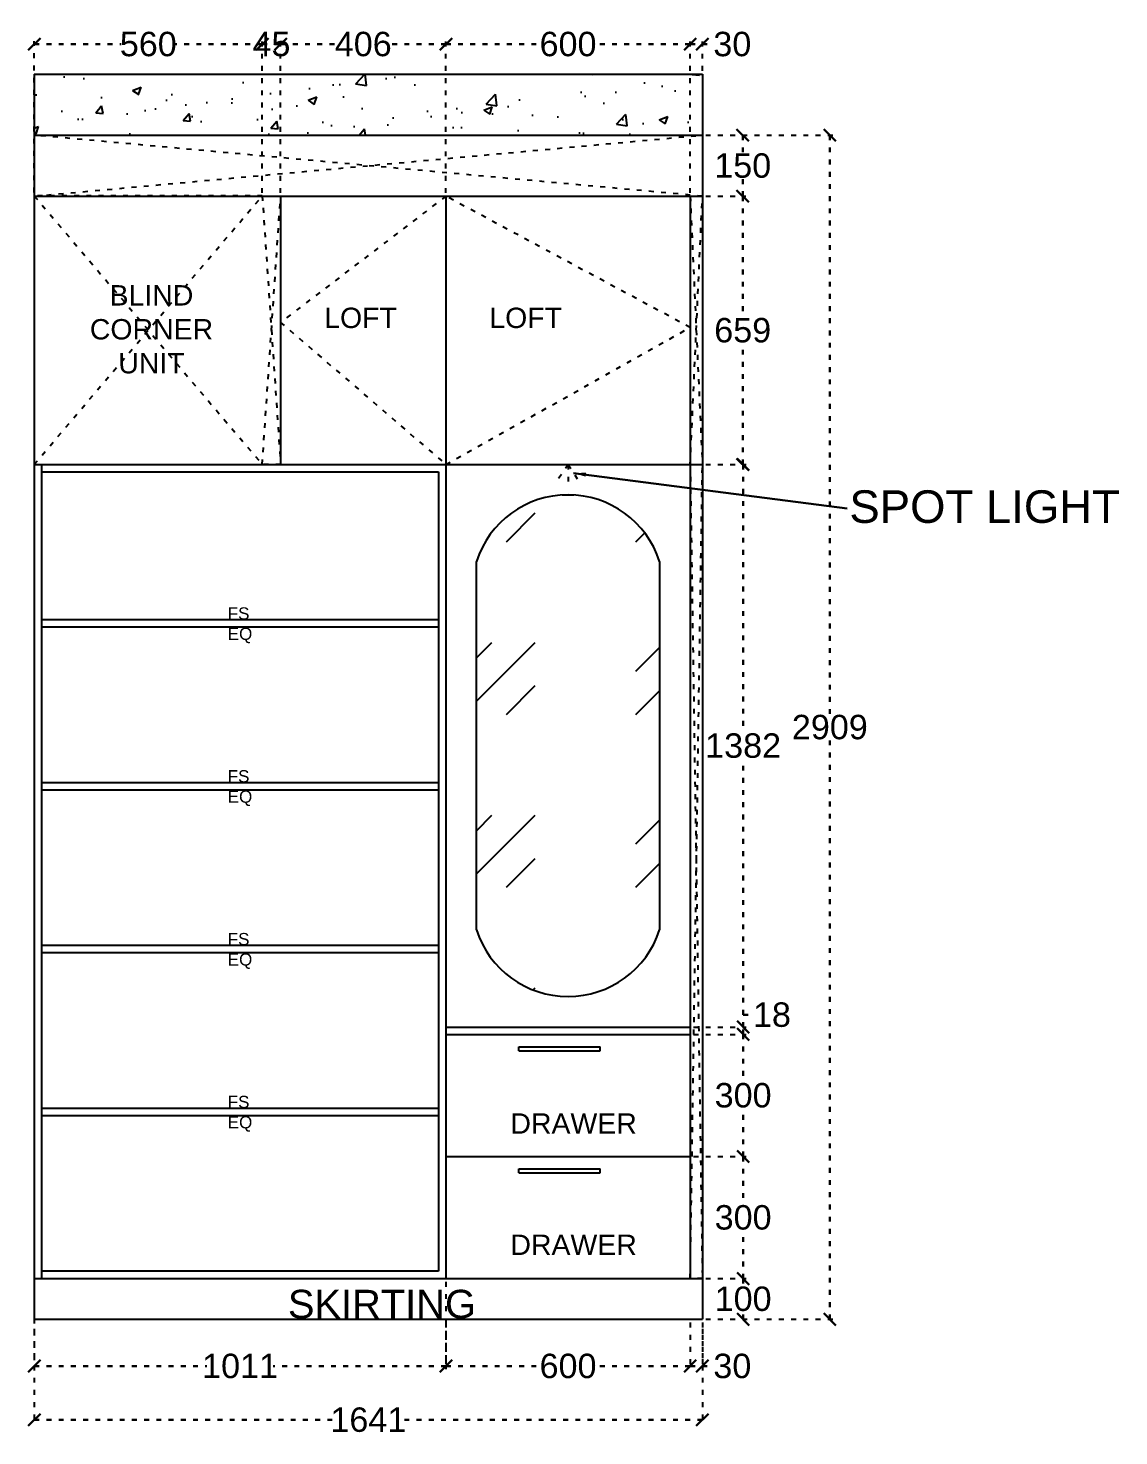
# Model space of a CAD drawing. Header units: millimetres. Extents: x 220712 to 1505573, y -354410 to 241923.
# Drawn here: x 229732 to 232410, y 80852 to 84310 of the extents above; entities that cross this region are included whole.
import ezdxf

# ---------------------------------------------------------------- set-up
doc = ezdxf.new("R2010")
doc.units = ezdxf.units.MM
doc.header["$MEASUREMENT"] = 0
doc.linetypes.add('ACAD_ISO03W100', pattern=[30, 12, -18])
doc.layers.add('Walls', color=253, linetype='Continuous')
doc.layers.add('Words', color=7, linetype='Continuous')
doc.styles.get("Standard").update_dxf_attribs({"font": 'arial.ttf'})
doc.dimstyles.get("Standard").update_dxf_attribs({"dimtxt": 60, "dimasz": 30, "dimexe": 7.75, "dimexo": 8.13, "dimgap": 0.63, "dimtad": 0, "dimtih": 1, "dimtoh": 1, "dimdec": 0, "dimzin": 0, "dimtxsty": 'Standard', "dimblk": 'OBLIQUE', "dimcen": 2.25, "dimclrd": 1, "dimclre": 1, "dimclrt": 1, "dimadec": 0, "dimazin": 0, "dimtfac": 1, "dimtdec": 0, "dimtofl": 0, "dimtmove": 0, "dimatfit": 3, "dimfxl": 1, "dimtolj": 1, "dimtzin": 0, "dimlwd": 30, "dimarcsym": 0})

# ---------------------------------------------------------------- blocks, each defined once
blk = doc.blocks.new('_Oblique')
at = {"color": 0, "linetype": 'ByBlock', "lineweight": -2}
blk.add_line((-0.5, -0.5), (0.5, 0.5), dxfattribs=at)
blk = doc.blocks.new('*D1611')
at = {"layer": 'Defpoints', "color": 0, "linetype": 'ACAD_ISO03W100', "transparency": 16777216}
for p in [(230757.5, 81138), (231357.5, 81138), (230757.5, 81023)]:
    blk.add_point(p, dxfattribs=at)
at = {"layer": 'Walls', "color": 1, "linetype": 'ACAD_ISO03W100', "lineweight": -2, "transparency": 16777216}
for p, q in [((230757.5, 81129.9), (230757.5, 81015.2)), ((231357.5, 81129.9), (231357.5, 81015.2))]:
    blk.add_line(p, q, dxfattribs=at)
at = {"layer": 'Walls', "color": 1, "linetype": 'ACAD_ISO03W100', "lineweight": 30, "transparency": 16777216}
for p, q in [((230757.5, 81023), (230990.5, 81023)), ((231357.5, 81023), (231124.5, 81023))]:
    blk.add_line(p, q, dxfattribs=at)
at = {"layer": 'Walls', "color": 1, "linetype": 'ACAD_ISO03W100', "lineweight": 30, "transparency": 16777216, "xscale": 30, "yscale": 30, "zscale": 30, "rotation": 180}
blk.add_blockref('_Oblique', (230757.5, 81023), dxfattribs=at)
at = {"layer": 'Walls', "color": 1, "linetype": 'ACAD_ISO03W100', "lineweight": 30, "transparency": 16777216, "xscale": 30, "yscale": 30, "zscale": 30}
blk.add_blockref('_Oblique', (231357.5, 81023), dxfattribs=at)
at = {"layer": 'Walls', "color": 1, "linetype": 'ACAD_ISO03W100', "transparency": 16777216, "insert": (231057.5, 81023), "char_height": 60, "attachment_point": 5}
blk.add_mtext('\\A1;600', dxfattribs=at)
blk = doc.blocks.new('*D1624')
at = {"layer": 'Defpoints', "color": 0, "linetype": 'ACAD_ISO03W100', "transparency": 16777216}
for p in [(231357.5, 81138), (231387.5, 81138), (231387.5, 81023)]:
    blk.add_point(p, dxfattribs=at)
at = {"layer": 'Walls', "color": 1, "linetype": 'ACAD_ISO03W100', "lineweight": -2, "transparency": 16777216}
for p, q in [((231357.5, 81129.9), (231357.5, 81015.2)), ((231387.5, 81129.9), (231387.5, 81015.2))]:
    blk.add_line(p, q, dxfattribs=at)
at = {"layer": 'Walls', "color": 1, "linetype": 'ACAD_ISO03W100', "lineweight": 30, "transparency": 16777216}
for p, q in [((231357.5, 81023), (231387.5, 81023)), ((231387.5, 81023), (231417.5, 81023))]:
    blk.add_line(p, q, dxfattribs=at)
at = {"layer": 'Walls', "color": 1, "linetype": 'ACAD_ISO03W100', "lineweight": 30, "transparency": 16777216, "xscale": 30, "yscale": 30, "zscale": 30, "rotation": 180}
blk.add_blockref('_Oblique', (231357.5, 81023), dxfattribs=at)
at = {"layer": 'Walls', "color": 1, "linetype": 'ACAD_ISO03W100', "lineweight": 30, "transparency": 16777216, "xscale": 30, "yscale": 30, "zscale": 30}
blk.add_blockref('_Oblique', (231387.5, 81023), dxfattribs=at)
at = {"layer": 'Walls', "color": 1, "linetype": 'ACAD_ISO03W100', "transparency": 16777216, "insert": (231461, 81023), "char_height": 60, "attachment_point": 5}
blk.add_mtext('\\A1;30', dxfattribs=at)
blk = doc.blocks.new('*D1625')
at = {"layer": 'Defpoints', "color": 0, "linetype": 'ACAD_ISO03W100', "transparency": 16777216}
for p in [(229746.5, 81238), (230757.5, 81238), (229746.5, 81023)]:
    blk.add_point(p, dxfattribs=at)
at = {"layer": 'Walls', "color": 1, "linetype": 'ACAD_ISO03W100', "lineweight": -2, "transparency": 16777216}
for p, q in [((229746.5, 81229.9), (229746.5, 81015.2)), ((230757.5, 81229.9), (230757.5, 81015.2))]:
    blk.add_line(p, q, dxfattribs=at)
at = {"layer": 'Walls', "color": 1, "linetype": 'ACAD_ISO03W100', "lineweight": 30, "transparency": 16777216}
for p, q in [((229746.5, 81023), (230170.4, 81023)), ((230757.5, 81023), (230333.6, 81023))]:
    blk.add_line(p, q, dxfattribs=at)
at = {"layer": 'Walls', "color": 1, "linetype": 'ACAD_ISO03W100', "lineweight": 30, "transparency": 16777216, "xscale": 30, "yscale": 30, "zscale": 30, "rotation": 180}
blk.add_blockref('_Oblique', (229746.5, 81023), dxfattribs=at)
at = {"layer": 'Walls', "color": 1, "linetype": 'ACAD_ISO03W100', "lineweight": 30, "transparency": 16777216, "xscale": 30, "yscale": 30, "zscale": 30}
blk.add_blockref('_Oblique', (230757.5, 81023), dxfattribs=at)
at = {"layer": 'Walls', "color": 1, "linetype": 'ACAD_ISO03W100', "transparency": 16777216, "insert": (230252, 81023), "char_height": 60, "attachment_point": 5}
blk.add_mtext('\\A1;1011', dxfattribs=at)
blk = doc.blocks.new('*D1619')
at = {"layer": 'Defpoints', "color": 0, "linetype": 'ACAD_ISO03W100', "transparency": 16777216}
for p in [(231357.5, 81538), (231487.5, 81538), (231357.5, 81238)]:
    blk.add_point(p, dxfattribs=at)
at = {"layer": 'Walls', "color": 1, "linetype": 'ACAD_ISO03W100', "lineweight": -2, "transparency": 16777216}
for p, q in [((231365.6, 81538), (231495.3, 81538)), ((231365.6, 81238), (231495.3, 81238))]:
    blk.add_line(p, q, dxfattribs=at)
at = {"layer": 'Walls', "color": 1, "linetype": 'ACAD_ISO03W100', "lineweight": 30, "transparency": 16777216}
for p, q in [((231487.5, 81538), (231487.5, 81419.3)), ((231487.5, 81238), (231487.5, 81356.7))]:
    blk.add_line(p, q, dxfattribs=at)
at = {"layer": 'Walls', "color": 1, "linetype": 'ACAD_ISO03W100', "lineweight": 30, "transparency": 16777216, "xscale": 30, "yscale": 30, "zscale": 30}
for p, rotation in [((231487.5, 81538), 90), ((231487.5, 81238), 270)]:
    blk.add_blockref('_Oblique', p, dxfattribs=dict(at, rotation=rotation))
at = {"layer": 'Walls', "color": 1, "linetype": 'ACAD_ISO03W100', "transparency": 16777216, "insert": (231487.5, 81388), "char_height": 60, "attachment_point": 5}
blk.add_mtext('\\A1;300', dxfattribs=at)
blk = doc.blocks.new('*D1620')
at = {"layer": 'Defpoints', "color": 0, "linetype": 'ACAD_ISO03W100', "transparency": 16777216}
for p in [(231357.5, 81838), (231487.5, 81838), (231357.5, 81538)]:
    blk.add_point(p, dxfattribs=at)
at = {"layer": 'Walls', "color": 1, "linetype": 'ACAD_ISO03W100', "lineweight": -2, "transparency": 16777216}
for p, q in [((231365.6, 81838), (231495.3, 81838)), ((231365.6, 81538), (231495.3, 81538))]:
    blk.add_line(p, q, dxfattribs=at)
at = {"layer": 'Walls', "color": 1, "linetype": 'ACAD_ISO03W100', "lineweight": 30, "transparency": 16777216}
for p, q in [((231487.5, 81838), (231487.5, 81719.3)), ((231487.5, 81538), (231487.5, 81656.7))]:
    blk.add_line(p, q, dxfattribs=at)
at = {"layer": 'Walls', "color": 1, "linetype": 'ACAD_ISO03W100', "lineweight": 30, "transparency": 16777216, "xscale": 30, "yscale": 30, "zscale": 30}
for p, rotation in [((231487.5, 81838), 90), ((231487.5, 81538), 270)]:
    blk.add_blockref('_Oblique', p, dxfattribs=dict(at, rotation=rotation))
at = {"layer": 'Walls', "color": 1, "linetype": 'ACAD_ISO03W100', "transparency": 16777216, "insert": (231487.5, 81688), "char_height": 60, "attachment_point": 5}
blk.add_mtext('\\A1;300', dxfattribs=at)
blk = doc.blocks.new('*D1621')
at = {"layer": 'Defpoints', "color": 0, "linetype": 'ACAD_ISO03W100', "transparency": 16777216}
for p in [(231357.5, 81856), (231357.5, 81838), (231487.5, 81856)]:
    blk.add_point(p, dxfattribs=at)
at = {"layer": 'Walls', "color": 1, "linetype": 'ACAD_ISO03W100', "lineweight": 30, "transparency": 16777216}
for p, q in [((231487.5, 81856), (231487.5, 81886)), ((231487.5, 81886), (231517.5, 81886)), ((231487.5, 81838), (231487.5, 81856))]:
    blk.add_line(p, q, dxfattribs=at)
at = {"layer": 'Walls', "color": 1, "linetype": 'ACAD_ISO03W100', "lineweight": -2, "transparency": 16777216}
for p, q in [((231365.6, 81856), (231495.3, 81856)), ((231365.6, 81838), (231495.3, 81838))]:
    blk.add_line(p, q, dxfattribs=at)
at = {"layer": 'Walls', "color": 1, "linetype": 'ACAD_ISO03W100', "lineweight": 30, "transparency": 16777216, "xscale": 30, "yscale": 30, "zscale": 30}
for p, rotation in [((231487.5, 81856), 90), ((231487.5, 81838), 270)]:
    blk.add_blockref('_Oblique', p, dxfattribs=dict(at, rotation=rotation))
at = {"layer": 'Walls', "color": 1, "linetype": 'ACAD_ISO03W100', "transparency": 16777216, "insert": (231558.3, 81886), "char_height": 60, "attachment_point": 5}
blk.add_mtext('\\A1;18', dxfattribs=at)
blk = doc.blocks.new('*D1622')
at = {"layer": 'Defpoints', "color": 0, "linetype": 'ACAD_ISO03W100', "transparency": 16777216}
for p in [(231357.5, 83238), (231487.5, 83238), (231357.5, 81856)]:
    blk.add_point(p, dxfattribs=at)
at = {"layer": 'Walls', "color": 1, "linetype": 'ACAD_ISO03W100', "lineweight": -2, "transparency": 16777216}
for p, q in [((231365.6, 83238), (231495.3, 83238)), ((231365.6, 81856), (231495.3, 81856))]:
    blk.add_line(p, q, dxfattribs=at)
at = {"layer": 'Walls', "color": 1, "linetype": 'ACAD_ISO03W100', "lineweight": 30, "transparency": 16777216}
for p, q in [((231487.5, 83238), (231487.5, 82578.3)), ((231487.5, 81856), (231487.5, 82515.7))]:
    blk.add_line(p, q, dxfattribs=at)
at = {"layer": 'Walls', "color": 1, "linetype": 'ACAD_ISO03W100', "lineweight": 30, "transparency": 16777216, "xscale": 30, "yscale": 30, "zscale": 30}
for p, rotation in [((231487.5, 83238), 90), ((231487.5, 81856), 270)]:
    blk.add_blockref('_Oblique', p, dxfattribs=dict(at, rotation=rotation))
at = {"layer": 'Walls', "color": 1, "linetype": 'ACAD_ISO03W100', "transparency": 16777216, "insert": (231487.5, 82547), "char_height": 60, "attachment_point": 5}
blk.add_mtext('\\A1;1382', dxfattribs=at)
blk = doc.blocks.new('*D1623')
at = {"layer": 'Defpoints', "color": 0, "linetype": 'ACAD_ISO03W100', "transparency": 16777216}
for p in [(231387.5, 83897), (231486.5, 83897), (231387.5, 83238)]:
    blk.add_point(p, dxfattribs=at)
at = {"layer": 'Walls', "color": 1, "linetype": 'ACAD_ISO03W100', "lineweight": -2, "transparency": 16777216}
for p, q in [((231395.6, 83897), (231494.3, 83897)), ((231395.6, 83238), (231494.3, 83238))]:
    blk.add_line(p, q, dxfattribs=at)
at = {"layer": 'Walls', "color": 1, "linetype": 'ACAD_ISO03W100', "lineweight": 30, "transparency": 16777216}
for p, q in [((231486.5, 83897), (231486.5, 83598.8)), ((231486.5, 83238), (231486.5, 83536.2))]:
    blk.add_line(p, q, dxfattribs=at)
at = {"layer": 'Walls', "color": 1, "linetype": 'ACAD_ISO03W100', "lineweight": 30, "transparency": 16777216, "xscale": 30, "yscale": 30, "zscale": 30}
for p, rotation in [((231486.5, 83897), 90), ((231486.5, 83238), 270)]:
    blk.add_blockref('_Oblique', p, dxfattribs=dict(at, rotation=rotation))
at = {"layer": 'Walls', "color": 1, "linetype": 'ACAD_ISO03W100', "transparency": 16777216, "insert": (231486.5, 83567.5), "char_height": 60, "attachment_point": 5}
blk.add_mtext('\\A1;659', dxfattribs=at)
blk = doc.blocks.new('*D1626')
at = {"layer": 'Defpoints', "color": 0, "linetype": 'ACAD_ISO03W100', "transparency": 16777216}
for p in [(231387.5, 84047), (231486.5, 84047), (231387.5, 83897)]:
    blk.add_point(p, dxfattribs=at)
at = {"layer": 'Walls', "color": 1, "linetype": 'ACAD_ISO03W100', "lineweight": -2, "transparency": 16777216}
for p, q in [((231395.6, 84047), (231494.3, 84047)), ((231395.6, 83897), (231494.3, 83897))]:
    blk.add_line(p, q, dxfattribs=at)
at = {"layer": 'Walls', "color": 1, "linetype": 'ACAD_ISO03W100', "lineweight": 30, "transparency": 16777216}
for p, q in [((231486.5, 84047), (231486.5, 84003.3)), ((231486.5, 83897), (231486.5, 83940.7))]:
    blk.add_line(p, q, dxfattribs=at)
at = {"layer": 'Walls', "color": 1, "linetype": 'ACAD_ISO03W100', "lineweight": 30, "transparency": 16777216, "xscale": 30, "yscale": 30, "zscale": 30}
for p, rotation in [((231486.5, 84047), 90), ((231486.5, 83897), 270)]:
    blk.add_blockref('_Oblique', p, dxfattribs=dict(at, rotation=rotation))
at = {"layer": 'Walls', "color": 1, "linetype": 'ACAD_ISO03W100', "transparency": 16777216, "insert": (231486.5, 83972), "char_height": 60, "attachment_point": 5}
blk.add_mtext('\\A1;150', dxfattribs=at)
blk = doc.blocks.new('*D1612')
at = {"layer": 'Defpoints', "color": 0, "linetype": 'ACAD_ISO03W100', "transparency": 16777216}
for p in [(229746.5, 81122.6), (231387.5, 81122.6), (231387.5, 80891)]:
    blk.add_point(p, dxfattribs=at)
at = {"layer": 'Walls', "color": 1, "linetype": 'ACAD_ISO03W100', "lineweight": -2, "transparency": 16777216}
for p, q in [((229746.5, 81114.4), (229746.5, 80883.2)), ((231387.5, 81114.4), (231387.5, 80883.2))]:
    blk.add_line(p, q, dxfattribs=at)
at = {"layer": 'Walls', "color": 1, "linetype": 'ACAD_ISO03W100', "lineweight": 30, "transparency": 16777216}
for p, q in [((229746.5, 80891), (230485.4, 80891)), ((231387.5, 80891), (230648.6, 80891))]:
    blk.add_line(p, q, dxfattribs=at)
at = {"layer": 'Walls', "color": 1, "linetype": 'ACAD_ISO03W100', "lineweight": 30, "transparency": 16777216, "xscale": 30, "yscale": 30, "zscale": 30, "rotation": 180}
blk.add_blockref('_Oblique', (229746.5, 80891), dxfattribs=at)
at = {"layer": 'Walls', "color": 1, "linetype": 'ACAD_ISO03W100', "lineweight": 30, "transparency": 16777216, "xscale": 30, "yscale": 30, "zscale": 30}
blk.add_blockref('_Oblique', (231387.5, 80891), dxfattribs=at)
at = {"layer": 'Walls', "color": 1, "linetype": 'ACAD_ISO03W100', "transparency": 16777216, "insert": (230567, 80891), "char_height": 60, "attachment_point": 5}
blk.add_mtext('\\A1;1641', dxfattribs=at)
blk = doc.blocks.new('*D1627')
at = {"layer": 'Defpoints', "color": 0, "linetype": 'ACAD_ISO03W100', "transparency": 16777216}
for p in [(231387.5, 81238), (231487.5, 81238), (231387.5, 81138)]:
    blk.add_point(p, dxfattribs=at)
at = {"layer": 'Walls', "color": 1, "linetype": 'ACAD_ISO03W100', "lineweight": -2, "transparency": 16777216}
for p, q in [((231395.6, 81238), (231495.3, 81238)), ((231395.6, 81138), (231495.3, 81138))]:
    blk.add_line(p, q, dxfattribs=at)
at = {"layer": 'Walls', "color": 1, "linetype": 'ACAD_ISO03W100', "lineweight": 30, "transparency": 16777216}
for p, q in [((231487.5, 81238), (231487.5, 81219.3)), ((231487.5, 81138), (231487.5, 81156.7))]:
    blk.add_line(p, q, dxfattribs=at)
at = {"layer": 'Walls', "color": 1, "linetype": 'ACAD_ISO03W100', "lineweight": 30, "transparency": 16777216, "xscale": 30, "yscale": 30, "zscale": 30}
for p, rotation in [((231487.5, 81238), 90), ((231487.5, 81138), 270)]:
    blk.add_blockref('_Oblique', p, dxfattribs=dict(at, rotation=rotation))
at = {"layer": 'Walls', "color": 1, "linetype": 'ACAD_ISO03W100', "transparency": 16777216, "insert": (231487.5, 81188), "char_height": 60, "attachment_point": 5}
blk.add_mtext('\\A1;100', dxfattribs=at)
blk = doc.blocks.new('*D1613')
at = {"layer": 'Defpoints', "color": 0, "linetype": 'ACAD_ISO03W100', "transparency": 16777216}
for p in [(231387.5, 84047), (231700.5, 84047), (231387.5, 81138)]:
    blk.add_point(p, dxfattribs=at)
at = {"layer": 'Walls', "color": 1, "linetype": 'ACAD_ISO03W100', "lineweight": -2, "transparency": 16777216}
for p, q in [((231395.6, 84047), (231708.3, 84047)), ((231395.6, 81138), (231708.3, 81138))]:
    blk.add_line(p, q, dxfattribs=at)
at = {"layer": 'Walls', "color": 1, "linetype": 'ACAD_ISO03W100', "lineweight": 30, "transparency": 16777216}
for p, q in [((231700.5, 84047), (231700.5, 82623.8)), ((231700.5, 81138), (231700.5, 82561.2))]:
    blk.add_line(p, q, dxfattribs=at)
at = {"layer": 'Walls', "color": 1, "linetype": 'ACAD_ISO03W100', "lineweight": 30, "transparency": 16777216, "xscale": 30, "yscale": 30, "zscale": 30}
for p, rotation in [((231700.5, 84047), 90), ((231700.5, 81138), 270)]:
    blk.add_blockref('_Oblique', p, dxfattribs=dict(at, rotation=rotation))
at = {"layer": 'Walls', "color": 1, "linetype": 'ACAD_ISO03W100', "transparency": 16777216, "insert": (231700.5, 82592.5), "char_height": 60, "attachment_point": 5}
blk.add_mtext('\\A1;2909', dxfattribs=at)
blk = doc.blocks.new('*D1614')
at = {"layer": 'Defpoints', "color": 0, "linetype": 'ACAD_ISO03W100', "transparency": 16777216}
for p in [(230306.6, 84270.5), (229746.5, 83898), (230306.6, 83897)]:
    blk.add_point(p, dxfattribs=at)
at = {"layer": 'Walls', "color": 1, "linetype": 'ACAD_ISO03W100', "lineweight": -2, "transparency": 16777216}
for p, q in [((229746.5, 83906.1), (229746.5, 84278.2)), ((230306.6, 83905.1), (230306.6, 84278.2))]:
    blk.add_line(p, q, dxfattribs=at)
at = {"layer": 'Walls', "color": 1, "linetype": 'ACAD_ISO03W100', "lineweight": 30, "transparency": 16777216}
for p, q in [((229746.5, 84270.5), (229959.7, 84270.5)), ((230306.6, 84270.5), (230093.3, 84270.5))]:
    blk.add_line(p, q, dxfattribs=at)
at = {"layer": 'Walls', "color": 1, "linetype": 'ACAD_ISO03W100', "lineweight": 30, "transparency": 16777216, "xscale": 30, "yscale": 30, "zscale": 30, "rotation": 180}
blk.add_blockref('_Oblique', (229746.5, 84270.5), dxfattribs=at)
at = {"layer": 'Walls', "color": 1, "linetype": 'ACAD_ISO03W100', "lineweight": 30, "transparency": 16777216, "xscale": 30, "yscale": 30, "zscale": 30}
blk.add_blockref('_Oblique', (230306.6, 84270.5), dxfattribs=at)
at = {"layer": 'Walls', "color": 1, "linetype": 'ACAD_ISO03W100', "transparency": 16777216, "insert": (230026.5, 84270.5), "char_height": 60, "attachment_point": 5}
blk.add_mtext('\\A1;560', dxfattribs=at)
blk = doc.blocks.new('*D1615')
at = {"layer": 'Defpoints', "color": 0, "linetype": 'ACAD_ISO03W100', "transparency": 16777216}
for p in [(230351.5, 84270.5), (230306.6, 83897), (230351.5, 83897)]:
    blk.add_point(p, dxfattribs=at)
at = {"layer": 'Walls', "color": 1, "linetype": 'ACAD_ISO03W100', "lineweight": -2, "transparency": 16777216}
for p, q in [((230306.6, 83905.1), (230306.6, 84278.2)), ((230351.5, 83905.1), (230351.5, 84278.2))]:
    blk.add_line(p, q, dxfattribs=at)
at = {"layer": 'Walls', "color": 1, "linetype": 'ACAD_ISO03W100', "lineweight": 30, "transparency": 16777216}
blk.add_line((230306.6, 84270.5), (230351.5, 84270.5), dxfattribs=at)
at = {"layer": 'Walls', "color": 1, "linetype": 'ACAD_ISO03W100', "lineweight": 30, "transparency": 16777216, "xscale": 30, "yscale": 30, "zscale": 30, "rotation": 180}
blk.add_blockref('_Oblique', (230306.6, 84270.5), dxfattribs=at)
at = {"layer": 'Walls', "color": 1, "linetype": 'ACAD_ISO03W100', "lineweight": 30, "transparency": 16777216, "xscale": 30, "yscale": 30, "zscale": 30}
blk.add_blockref('_Oblique', (230351.5, 84270.5), dxfattribs=at)
at = {"layer": 'Walls', "color": 1, "linetype": 'ACAD_ISO03W100', "transparency": 16777216, "insert": (230329, 84270.5), "char_height": 60, "attachment_point": 5}
blk.add_mtext('\\A1;45', dxfattribs=at)
blk = doc.blocks.new('*D1616')
at = {"layer": 'Defpoints', "color": 0, "linetype": 'ACAD_ISO03W100', "transparency": 16777216}
for p in [(230757.5, 84270.5), (230351.5, 83897), (230757.5, 83897)]:
    blk.add_point(p, dxfattribs=at)
at = {"layer": 'Walls', "color": 1, "linetype": 'ACAD_ISO03W100', "lineweight": -2, "transparency": 16777216}
for p, q in [((230351.5, 83905.1), (230351.5, 84278.2)), ((230757.5, 83905.1), (230757.5, 84278.2))]:
    blk.add_line(p, q, dxfattribs=at)
at = {"layer": 'Walls', "color": 1, "linetype": 'ACAD_ISO03W100', "lineweight": 30, "transparency": 16777216}
for p, q in [((230351.5, 84270.5), (230486.4, 84270.5)), ((230757.5, 84270.5), (230622.6, 84270.5))]:
    blk.add_line(p, q, dxfattribs=at)
at = {"layer": 'Walls', "color": 1, "linetype": 'ACAD_ISO03W100', "lineweight": 30, "transparency": 16777216, "xscale": 30, "yscale": 30, "zscale": 30, "rotation": 180}
blk.add_blockref('_Oblique', (230351.5, 84270.5), dxfattribs=at)
at = {"layer": 'Walls', "color": 1, "linetype": 'ACAD_ISO03W100', "lineweight": 30, "transparency": 16777216, "xscale": 30, "yscale": 30, "zscale": 30}
blk.add_blockref('_Oblique', (230757.5, 84270.5), dxfattribs=at)
at = {"layer": 'Walls', "color": 1, "linetype": 'ACAD_ISO03W100', "transparency": 16777216, "insert": (230554.5, 84270.5), "char_height": 60, "attachment_point": 5}
blk.add_mtext('\\A1;406', dxfattribs=at)
blk = doc.blocks.new('*D1617')
at = {"layer": 'Defpoints', "color": 0, "linetype": 'ACAD_ISO03W100', "transparency": 16777216}
for p in [(231357.5, 84270.5), (230757.5, 83897), (231357.5, 83897)]:
    blk.add_point(p, dxfattribs=at)
at = {"layer": 'Walls', "color": 1, "linetype": 'ACAD_ISO03W100', "lineweight": -2, "transparency": 16777216}
for p, q in [((230757.5, 83905.1), (230757.5, 84278.2)), ((231357.5, 83905.1), (231357.5, 84278.2))]:
    blk.add_line(p, q, dxfattribs=at)
at = {"layer": 'Walls', "color": 1, "linetype": 'ACAD_ISO03W100', "lineweight": 30, "transparency": 16777216}
for p, q in [((230757.5, 84270.5), (230990.5, 84270.5)), ((231357.5, 84270.5), (231124.5, 84270.5))]:
    blk.add_line(p, q, dxfattribs=at)
at = {"layer": 'Walls', "color": 1, "linetype": 'ACAD_ISO03W100', "lineweight": 30, "transparency": 16777216, "xscale": 30, "yscale": 30, "zscale": 30, "rotation": 180}
blk.add_blockref('_Oblique', (230757.5, 84270.5), dxfattribs=at)
at = {"layer": 'Walls', "color": 1, "linetype": 'ACAD_ISO03W100', "lineweight": 30, "transparency": 16777216, "xscale": 30, "yscale": 30, "zscale": 30}
blk.add_blockref('_Oblique', (231357.5, 84270.5), dxfattribs=at)
at = {"layer": 'Walls', "color": 1, "linetype": 'ACAD_ISO03W100', "transparency": 16777216, "insert": (231057.5, 84270.5), "char_height": 60, "attachment_point": 5}
blk.add_mtext('\\A1;600', dxfattribs=at)
blk = doc.blocks.new('*D1618')
at = {"layer": 'Defpoints', "color": 0, "linetype": 'ACAD_ISO03W100', "transparency": 16777216}
for p in [(231387.5, 84270.5), (231357.5, 84197), (231387.5, 84197)]:
    blk.add_point(p, dxfattribs=at)
at = {"layer": 'Walls', "color": 1, "linetype": 'ACAD_ISO03W100', "lineweight": -2, "transparency": 16777216}
for p, q in [((231357.5, 84205.1), (231357.5, 84278.2)), ((231387.5, 84205.1), (231387.5, 84278.2))]:
    blk.add_line(p, q, dxfattribs=at)
at = {"layer": 'Walls', "color": 1, "linetype": 'ACAD_ISO03W100', "lineweight": 30, "transparency": 16777216}
for p, q in [((231357.5, 84270.5), (231387.5, 84270.5)), ((231387.5, 84270.5), (231417.5, 84270.5))]:
    blk.add_line(p, q, dxfattribs=at)
at = {"layer": 'Walls', "color": 1, "linetype": 'ACAD_ISO03W100', "lineweight": 30, "transparency": 16777216, "xscale": 30, "yscale": 30, "zscale": 30, "rotation": 180}
blk.add_blockref('_Oblique', (231357.5, 84270.5), dxfattribs=at)
at = {"layer": 'Walls', "color": 1, "linetype": 'ACAD_ISO03W100', "lineweight": 30, "transparency": 16777216, "xscale": 30, "yscale": 30, "zscale": 30}
blk.add_blockref('_Oblique', (231387.5, 84270.5), dxfattribs=at)
at = {"layer": 'Walls', "color": 1, "linetype": 'ACAD_ISO03W100', "transparency": 16777216, "insert": (231461, 84270.5), "char_height": 60, "attachment_point": 5}
blk.add_mtext('\\A1;30', dxfattribs=at)

msp = doc.modelspace()

# ---------------------------------------------------------------- hatches: boundary and pattern name
at = {"layer": 'Walls', "linetype": 'ACAD_ISO03W100', "true_color": 0xc7c8ca}
h = msp.add_hatch(dxfattribs=at)
h.set_pattern_fill('AR-CONC', color=9, scale=30)
h.set_pattern_definition([(50, (0, -4350.5), (215.17805, -18.82564), [22.5, -247.5]), (355, (0, -4350.5), (-41.6254, 225.65764), [18, -198]), (100.45144, (17.93, -4352.07), (173.55265, 206.832), [19.12206, -210.34263]), (46.1842, (0, -4290.5), (320.1724, -49.65578), [33.75, -371.25]), (96.63564, (26.68, -4294.64), (280.3986, 292.23558), [28.6831, -315.51413]), (351.18416, (0, -4290.5), (280.3986, 292.2356), [27, -297]), (21, (30, -4305.5), (179.07212, -120.78567), [22.5, -247.5]), (326, (30, -4305.5), (72.9946, 217.54501), [18, -198]), (71.45144, (44.92, -4315.57), (252.06671, 96.75935), [19.12206, -210.34263]), (37.5, (0, -4350.5), (3.647957, 99.868156), [0, -195.6, 0, -201, 0, -198.75]), (7.5, (0, -4350.5), (78.92086, 118.323514), [0, -114.6, 0, -191.1, 0, -75.75]), (327.5, (-66.9, -4350.5), (160.14673, -6.766462), [0, -75, 0, -234, 0, -310.5]), (317.5, (-96.9, -4350.5), (174.95585, 30.031495), [0, -97.5, 0, -155.4, 0, -220.5])])
h.paths.add_polyline_path([(229746.5, 84197), (229746.5, 84047), (231387.5, 84047), (231387.5, 84197)])
at = {"layer": 'Walls', "linetype": 'ACAD_ISO03W100', "true_color": 0xadddf7}
h = msp.add_hatch(dxfattribs=at)
h.set_pattern_fill('GOST_GLASS', color=141, scale=50)
h.set_pattern_definition([(45, (0, -4350.5), (424.26407, 0), [250, -350]), (45, (106.07, -4350.5), (424.26407, 0), [100, -500]), (45, (0, -4244.43), (424.26407, 0), [100, -500])])
h.paths.add_polyline_path([(231282.5, 82999.9, 0.308139), (231072, 83163), (231043, 83163, 0.308139), (230832.5, 82999.9), (230832.5, 82094.5, 0.726871), (231282.5, 82094.5)])

# ---------------------------------------------------------------- linework, layer by layer
at = {"layer": 'Walls', "color": 18, "true_color": 0x000000}
for p, q in [((229746.5, 84197), (229746.5, 81138)), ((229746.5, 84197), (231387.5, 84197)), ((231387.5, 84197), (231387.5, 81138)), ((229746.5, 84047), (231387.5, 84047)), ((229746.5, 83897), (231387.5, 83897)), ((229746.5, 81138), (231387.5, 81138))]:
    msp.add_line(p, q, dxfattribs=at)
at = {"layer": 'Walls', "color": 159, "true_color": 0x22346e}
for p, q in [((230351.5, 83898), (230351.5, 83238)), ((230757.5, 83897), (230757.5, 81238)), ((231357.5, 83897), (231357.5, 81238)), ((229746.5, 83238), (231387.5, 83238)), ((229764.5, 83238), (229764.5, 81238)), ((229764.5, 83220), (230739.5, 83220)), ((230739.5, 83220), (230739.5, 81256)), ((231043, 83163), (231072, 83163)), ((230832.5, 82094.5), (230832.5, 82999.9)), ((231282.5, 82999.9), (231282.5, 82094.5)), ((230739.5, 82856), (229764.5, 82856)), ((230739.5, 82856), (229764.5, 82856)), ((230739.5, 82838), (229764.5, 82838)), ((230739.5, 82456), (229764.5, 82456)), ((230739.5, 82456), (229764.5, 82456)), ((230739.5, 82438), (229764.5, 82438)), ((230739.5, 82056), (229764.5, 82056)), ((230739.5, 82056), (229764.5, 82056)), ((230739.5, 82038), (229764.5, 82038)), ((230757.5, 81856), (231357.5, 81856)), ((230757.5, 81838), (231357.5, 81838)), ((230936.5, 81807.5), (231136.5, 81807.5)), ((230936.5, 81797.5), (230936.5, 81807.5)), ((230936.5, 81797.5), (231136.5, 81797.5)), ((231136.5, 81797.5), (231136.5, 81807.5)), ((230739.5, 81656), (229764.5, 81656)), ((230739.5, 81656), (229764.5, 81656)), ((230739.5, 81638), (229764.5, 81638)), ((230757.5, 81538), (231357.5, 81538)), ((230936.5, 81507.5), (231136.5, 81507.5)), ((230936.5, 81497.5), (230936.5, 81507.5)), ((230936.5, 81497.5), (231136.5, 81497.5)), ((231136.5, 81497.5), (231136.5, 81507.5)), ((229746.5, 81238), (231387.5, 81238)), ((230739.5, 81256), (229764.5, 81256))]:
    msp.add_line(p, q, dxfattribs=at)
at = {"layer": 'Walls', "color": 40, "linetype": 'ACAD_ISO03W100', "true_color": 0xf8d731}
for q in [(231058, 83188), (231084.4, 83195.5)]:
    msp.add_line((231058, 83238), q, dxfattribs=at)
at = {"layer": 'Walls', "color": 240, "linetype": 'ACAD_ISO03W100', "true_color": 0xed1f24}
for points in [[(229746.5, 83897), (231387.5, 84047), (231387.5, 83897), (229746.5, 84047)], [(230306.5, 83898), (230351.5, 83238), (230306.5, 83238), (230351.5, 83898)], [(231357.5, 83238), (231387.5, 83897), (231357.5, 83897), (231387.5, 83238)], [(231357.5, 83238), (231387.5, 81238), (231357.5, 81238), (231387.5, 83238)]]:
    msp.add_lwpolyline(points, dxfattribs=at)
at = {"layer": 'Walls', "color": 9, "linetype": 'ACAD_ISO03W100', "true_color": 0xc7c8ca}
for points in [[(229746.5, 83238), (230306.5, 83898), (229746.5, 83898), (230306.5, 83238)], [(230757.5, 83897), (230351.5, 83587.1), (230757.5, 83238), (231357.5, 83574.5), (230757.5, 83897)]]:
    msp.add_lwpolyline(points, dxfattribs=at)
at = {"layer": 'Walls', "color": 40, "linetype": 'ACAD_ISO03W100', "true_color": 0xf8d731}
msp.add_lwpolyline([(231058, 83238), (231029.8, 83196.7)], dxfattribs=at)
at = {"layer": 'Walls', "color": 159, "true_color": 0x22346e}
for centre, start, end in [((231057.5, 82926.9), 17.9753, 162.0246), ((231057.5, 82167.5), 197.9754, 342.0246)]:
    msp.add_arc(centre, 236.5, start, end, dxfattribs=at)

# ---------------------------------------------------------------- texts
at = {"color": 7, "char_height": 50, "attachment_point": 1}
for s, insert in [('\\pxqc;BLIND CORNER \\PUNIT', (229803, 83678.5)), ('\\pxqc;LOFT', (230316.5, 83623.2)), ('\\pxqc;LOFT', (230722, 83623.2))]:
    msp.add_mtext_dynamic_manual_height_columns(s, width=462.73, gutter_width=1213, heights=[0], dxfattribs=dict(at, insert=insert))
at = {"insert": (230369.5, 81210.4), "char_height": 70, "attachment_point": 1}
msp.add_mtext_dynamic_manual_height_columns('SKIRTING', width=1609.978, gutter_width=12.5, heights=[0], dxfattribs=at)
at = {"layer": 'Words', "color": 0, "attachment_point": 1}
for s, width, heights, insert, char_height in [('SPOT LIGHT', 662.048, [440.1], (231748.5, 83174.5), 80), ('FS\\PEQ', 1178.022, [0], (230221.5, 82887), 30), ('FS\\PEQ', 1178.022, [0], (230221.5, 82487), 30), ('FS\\PEQ', 1178.022, [0], (230221.5, 82087), 30), ('FS\\PEQ', 1178.022, [0], (230221.5, 81687), 30), ('DRAWER', 795.826, [440.1], (230916, 81644), 50), ('DRAWER', 795.826, [440.1], (230916, 81346), 50)]:
    msp.add_mtext_dynamic_manual_height_columns(s, width=width, gutter_width=866.4, heights=heights, dxfattribs=dict(at, insert=insert, char_height=char_height))

# ---------------------------------------------------------------- dimensions: what is measured, and where the dimension line sits
at = {"layer": 'Walls', "color": 9, "linetype": 'ACAD_ISO03W100', "true_color": 0xc7c8ca}
for base, p1, p2, picture, middle in [((230306.6, 84270.5), (229746.5, 83898), (230306.6, 83897), '*D1614', (230026.5, 84270.5)), ((230757.5, 84270.5), (230351.5, 83897), (230757.5, 83897), '*D1616', (230554.5, 84270.5)), ((231357.5, 84270.5), (230757.5, 83897), (231357.5, 83897), '*D1617', (231057.5, 84270.5)), ((231387.5, 84270.5), (231357.5, 84197), (231387.5, 84197), '*D1618', (231461, 84270.5)), ((229746.5, 81023), (230757.5, 81238), (229746.5, 81238), '*D1625', (230252, 81023)), ((231387.5, 80891), (229746.5, 81122.6), (231387.5, 81122.6), '*D1612', (230567, 80891))]:
    dim = msp.add_linear_dim(base=base, p1=p1, p2=p2, dimstyle='Standard', dxfattribs=at)
    dim.commit()
    dim.dimension.update_dxf_attribs({"geometry": picture, "text_midpoint": middle})
dim = msp.add_linear_dim(base=(230351.5, 84270.5), p1=(230306.6, 83897), p2=(230351.5, 83897), dimstyle='Standard', dxfattribs=at)
dim.commit()
dim.dimension.update_dxf_attribs({"geometry": '*D1615', "text_midpoint": (230329, 84270.5), "dimtype": 160})
for base, p1, p2, picture, middle in [((231486.5, 84047), (231387.5, 83897), (231387.5, 84047), '*D1626', (231486.5, 83972)), ((231700.5, 84047), (231387.5, 81138), (231387.5, 84047), '*D1613', (231700.5, 82592.5)), ((231486.5, 83897), (231387.5, 83238), (231387.5, 83897), '*D1623', (231486.5, 83567.5)), ((231487.5, 83238), (231357.5, 81856), (231357.5, 83238), '*D1622', (231487.5, 82547)), ((231487.5, 81856), (231357.5, 81838), (231357.5, 81856), '*D1621', (231558.3, 81886)), ((231487.5, 81838), (231357.5, 81538), (231357.5, 81838), '*D1620', (231487.5, 81688)), ((231487.5, 81538), (231357.5, 81238), (231357.5, 81538), '*D1619', (231487.5, 81388)), ((231487.5, 81238), (231387.5, 81138), (231387.5, 81238), '*D1627', (231487.5, 81188))]:
    dim = msp.add_linear_dim(base=base, p1=p1, p2=p2, angle=90, dimstyle='Standard', dxfattribs=at)
    dim.commit()
    dim.dimension.update_dxf_attribs({"geometry": picture, "text_midpoint": middle})
at = {"layer": 'Walls', "color": 240, "linetype": 'ACAD_ISO03W100', "true_color": 0xed1f24}
for base, p2, picture, middle in [((230757.5, 81023), (230757.5, 81138), '*D1611', (231057.5, 81023)), ((231387.5, 81023), (231387.5, 81138), '*D1624', (231461, 81023))]:
    dim = msp.add_linear_dim(base=base, p1=(231357.5, 81138), p2=p2, dimstyle='Standard', dxfattribs=at)
    dim.commit()
    dim.dimension.update_dxf_attribs({"geometry": picture, "text_midpoint": middle})

# ---------------------------------------------------------------- leaders
at = {"layer": 'Walls', "color": 252, "linetype": 'ByBlock', "true_color": 0x939598}
msp.add_leader([(231071.2, 83216.8), (231743, 83130)], dimstyle='Standard', override={"dimgap": 0.63, "dimtad": 0}, dxfattribs=at)

doc.saveas('drawing.dxf')
